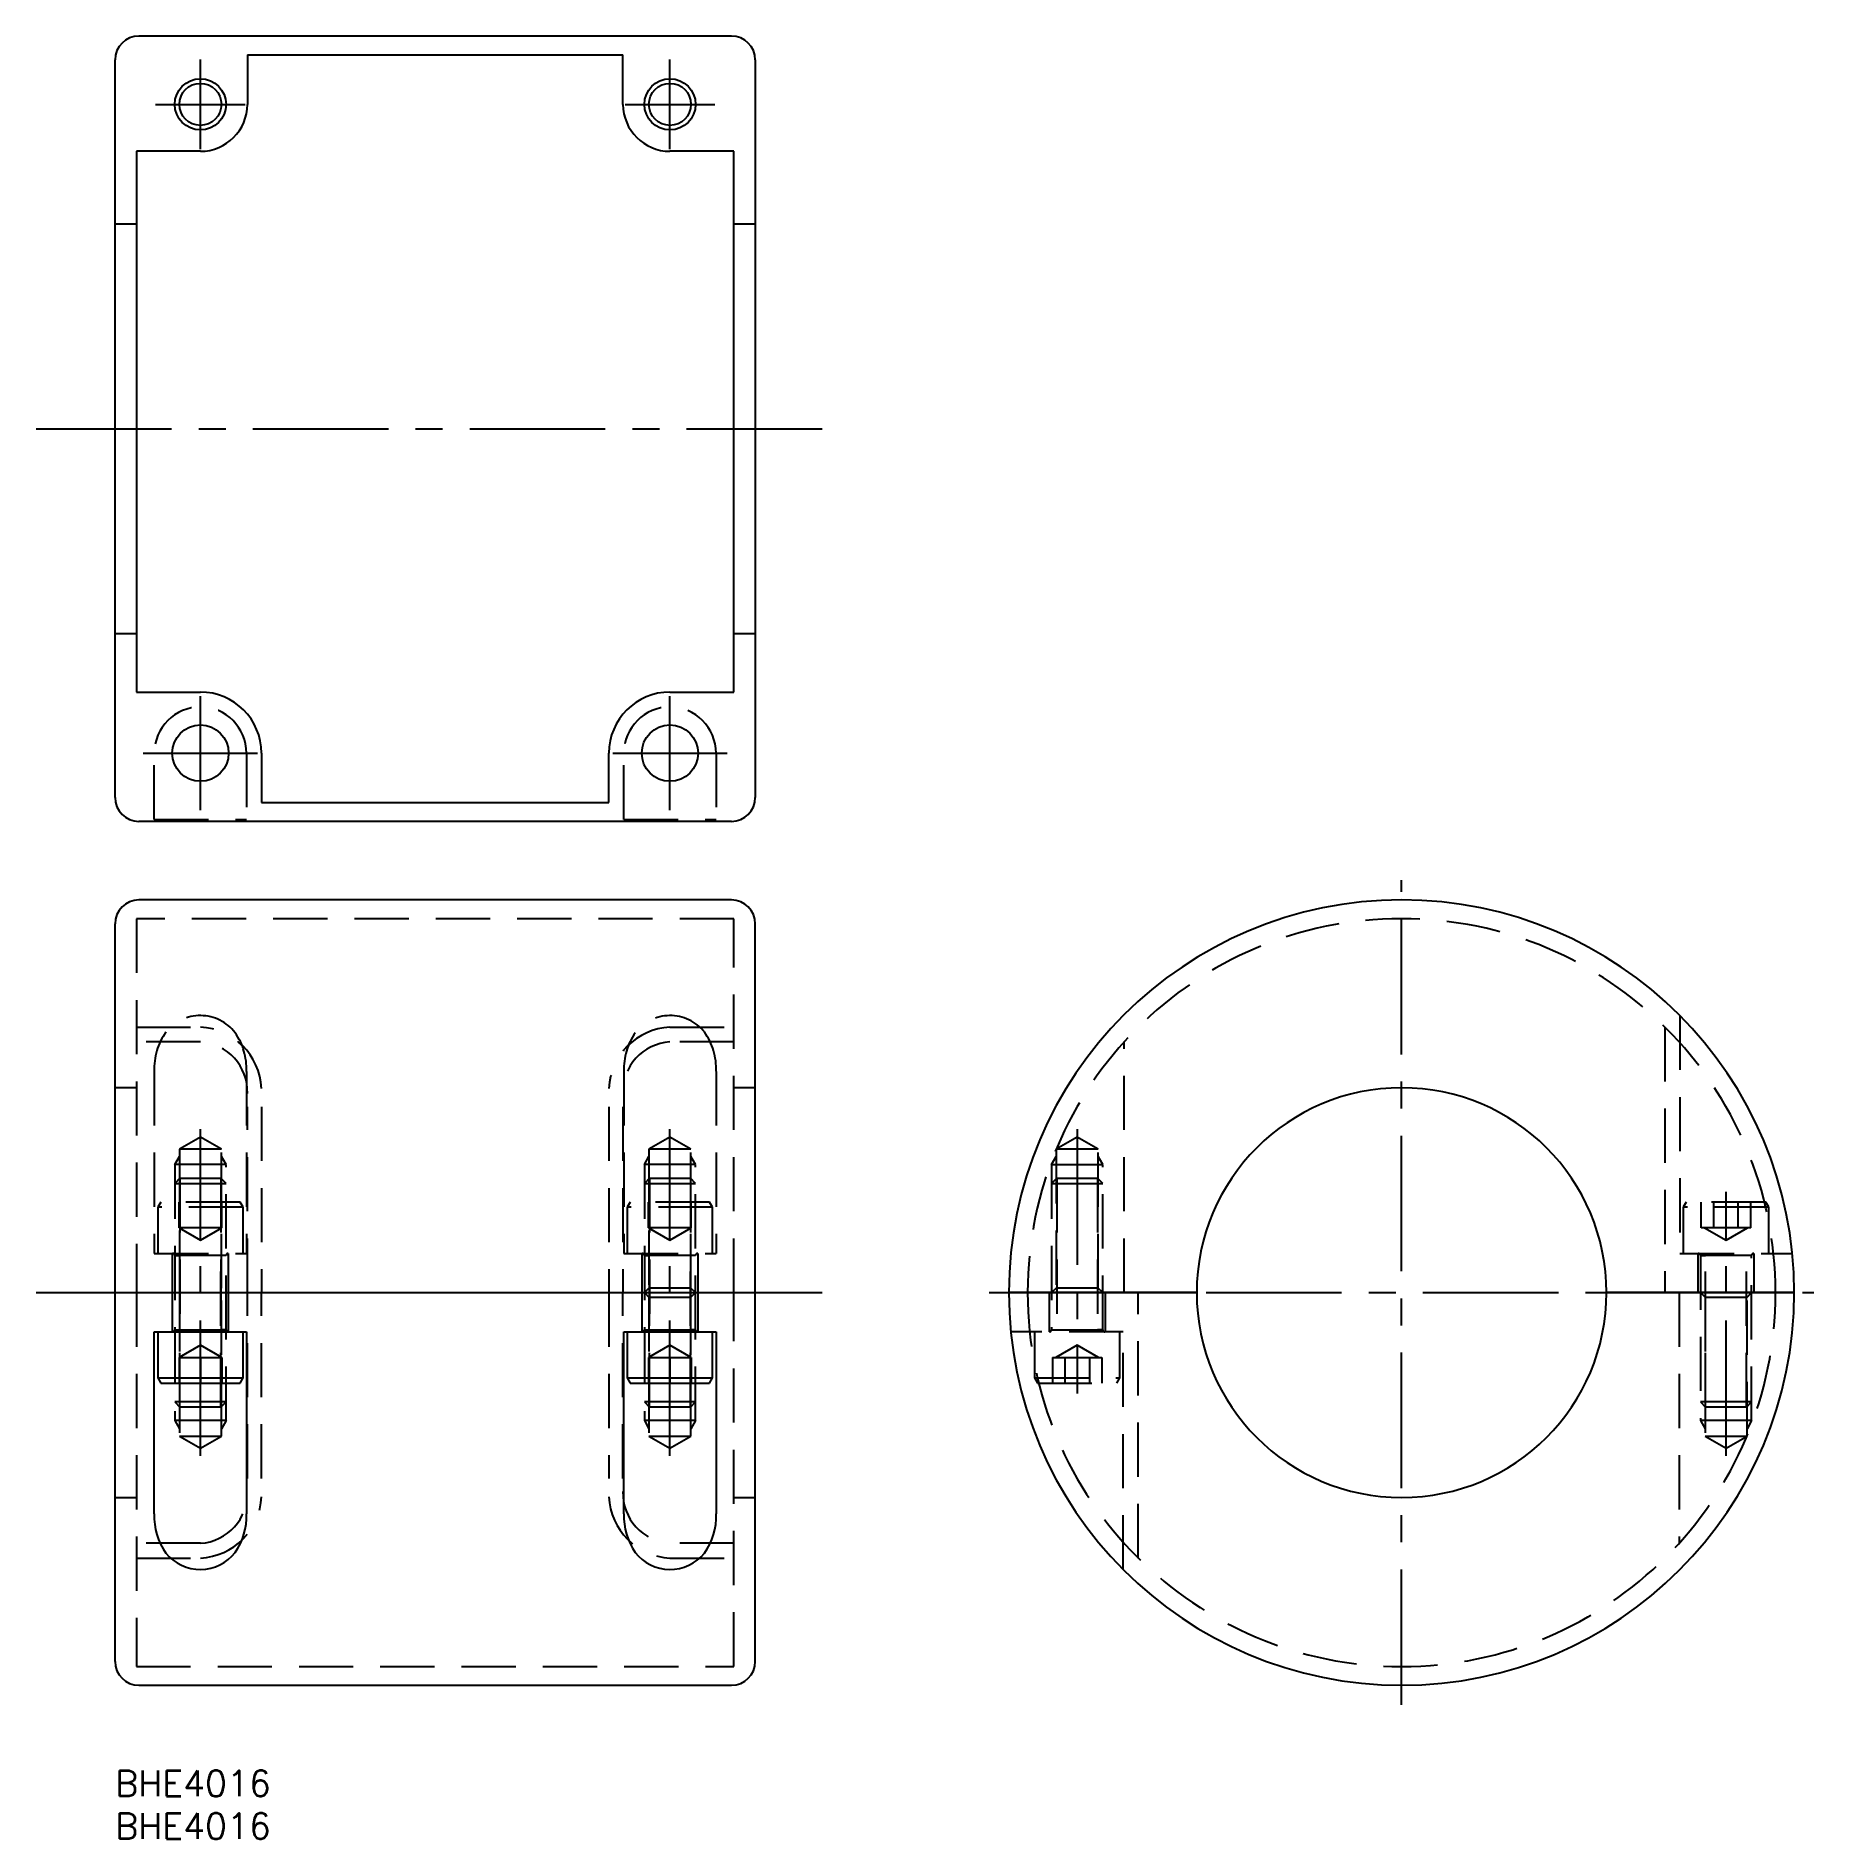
# Model space of a CAD drawing. Extents: x -9 to 199, y -8 to 203.
import ezdxf

# ---------------------------------------------------------------- set-up
doc = ezdxf.new("R2010")
doc.units = 0
doc.header["$LTSCALE"] = 0.5
doc.linetypes.add('CENTER', pattern=[50.8, 31.75, -6.35, 6.35, -6.35])
doc.linetypes.add('DASHED', pattern=[19.05, 12.7, -6.35])
for name, color, linetype in [('MSM_CENTER', 1, 'CENTER'), ('MSM_CONTINUOUS', 7, 'CONTINUOUS'), ('MSM_DASHED', 4, 'DASHED'), ('MSM_NARROW', 5, 'CONTINUOUS'), ('MSM_PART_NUMBER', 7, 'CONTINUOUS')]:
    doc.layers.add(name, color=color, linetype=linetype)
doc.styles.get("Standard").update_dxf_attribs({"font": 'txt.shx', "height": 3, "bigfont": 'bigfont.shx'})

msp = doc.modelspace()

# ---------------------------------------------------------------- linework, layer by layer
at = {"layer": 'MSM_CENTER'}
for p, q in [((10, 189.95), (10, 200.45)), ((65, 189.95), (65, 200.45)), ((4.75, 195.2), (15.25, 195.2)), ((59.75, 195.2), (70.25, 195.2)), ((-9.25, 157.2), (84.25, 157.2)), ((10, 112.51), (10, 125.89)), ((65, 112.51), (65, 125.89)), ((3.31, 119.2), (16.69, 119.2)), ((58.31, 119.2), (71.69, 119.2)), ((150.7, 7.7), (150.7, 104.3)), ((10, 36.87), (10, 75.13)), ((65, 36.87), (65, 75.13)), ((112.7, 75.13), (112.7, 44.2)), ((188.7, 36.87), (188.7, 67.8)), ((-9.25, 56), (84.25, 56)), ((102.4, 56), (199, 56))]:
    msp.add_line(p, q, dxfattribs=at)
at = {"layer": 'MSM_CONTINUOUS'}
for p, q in [((72.2, 203.2), (2.8, 203.2)), ((15.5, 201), (15.5, 195.2)), ((15.5, 201), (59.5, 201)), ((59.5, 195.2), (59.5, 201)), ((0, 114), (0, 200.4)), ((75, 200.4), (75, 114)), ((10, 189.7), (2.5, 189.7)), ((2.5, 189.7), (2.5, 126.35)), ((72.5, 189.7), (65, 189.7)), ((72.5, 126.35), (72.5, 189.7)), ((0, 181.2), (2.5, 181.2)), ((72.5, 181.2), (75, 181.2)), ((0, 133.2), (2.5, 133.2)), ((72.5, 133.2), (75, 133.2)), ((2.5, 126.35), (10, 126.35)), ((65, 126.35), (72.5, 126.35)), ((17.15, 119.2), (17.15, 113.4)), ((57.85, 113.4), (57.85, 119.2)), ((17.15, 113.4), (57.85, 113.4)), ((72.2, 111.2), (2.8, 111.2)), ((72.2, 102), (2.8, 102)), ((0, 56), (0, 99.2)), ((75, 56), (75, 99.2)), ((0, 12.8), (0, 56)), ((0, 56), (75, 56)), ((75, 12.8), (75, 56)), ((126.7, 56), (104.7, 56)), ((104.7, 56), (126.7, 56)), ((174.7, 56), (196.7, 56)), ((196.7, 56), (174.7, 56)), ((4.6, 30.08), (4.6, 51.4)), ((4.6, 51.4), (15.4, 51.4)), ((5, 51.4), (5, 46)), ((15, 46), (15, 51.4)), ((15.4, 51.4), (15.4, 30.08)), ((59.6, 30.08), (59.6, 51.4)), ((59.6, 51.4), (70.4, 51.4)), ((60, 51.4), (60, 46)), ((70, 46), (70, 51.4)), ((70.4, 51.4), (70.4, 30.08)), ((5, 46), (5.35, 45.4)), ((5, 46), (15, 46)), ((5.35, 45.4), (14.65, 45.4)), ((14.65, 45.4), (15, 46)), ((60, 46), (60.35, 45.4)), ((60, 46), (70, 46)), ((60.35, 45.4), (69.65, 45.4)), ((69.65, 45.4), (70, 46)), ((2.8, 10), (72.2, 10))]:
    msp.add_line(p, q, dxfattribs=at)
for centre, radius in [((10, 195.2), 2.46), ((65, 195.2), 2.46), ((10, 119.2), 3.3), ((65, 119.2), 3.3)]:
    msp.add_circle(centre, radius, dxfattribs=at)
for centre, radius, start, end in [((2.8, 200.4), 2.8, 90, 180), ((72.2, 200.4), 2.8, 0, 90), ((10, 195.2), 5.5, 270, 0), ((65, 195.2), 5.5, 180, 270), ((10, 119.2), 7.15, 0, 90), ((65, 119.2), 7.15, 90, 180), ((2.8, 114), 2.8, 180, 270), ((72.2, 114), 2.8, 270, 0), ((2.8, 99.2), 2.8, 90, 180), ((72.2, 99.2), 2.8, 0, 90), ((150.7, 56), 46, 0, 180), ((150.7, 56), 24, 0, 180), ((150.7, 56), 46, 180, 0), ((150.7, 56), 24, 180, 0), ((11.92, 29.74), 7.33, 177.3925, 215.6324), ((7.89, 29.81), 7.51, 325.5239, 2.0535), ((67.11, 29.81), 7.51, 177.9465, 214.4761), ((63.08, 29.74), 7.33, 324.3676, 2.6075), ((9.99, 28.75), 5.19, 219.0617, 322.0698), ((65.01, 28.75), 5.19, 217.9302, 320.9383), ((2.8, 12.8), 2.8, 180, 270), ((72.2, 12.8), 2.8, 270, 0)]:
    msp.add_arc(centre, radius, start, end, dxfattribs=at)
at = {"layer": 'MSM_DASHED'}
for p, q in [((4.6, 111.43), (4.6, 119.2)), ((15.4, 119.2), (15.4, 111.43)), ((59.6, 111.43), (59.6, 119.2)), ((70.4, 119.2), (70.4, 111.43)), ((4.6, 111.43), (15.4, 111.43)), ((59.6, 111.43), (70.4, 111.43)), ((2.5, 99.8), (2.5, 56)), ((72.5, 99.8), (2.5, 99.8)), ((72.5, 56), (72.5, 99.8)), ((2.5, 87.09), (10, 87.09)), ((65, 87.09), (72.5, 87.09)), ((181.55, 87.09), (181.55, 56)), ((183.3, 88.44), (183.3, 60.6)), ((10, 85.36), (2.5, 85.36)), ((72.5, 85.36), (65, 85.36)), ((118.2, 56), (118.2, 85.36)), ((4.6, 81.92), (4.6, 60.6)), ((15.4, 81.92), (15.4, 60.6)), ((59.6, 81.92), (59.6, 60.6)), ((70.4, 81.92), (70.4, 60.6)), ((2.5, 80), (0, 80)), ((75, 80), (72.5, 80)), ((15.5, 56), (15.5, 77.78)), ((17.15, 77.78), (17.15, 56)), ((57.85, 77.78), (57.85, 56)), ((59.5, 77.78), (59.5, 56)), ((10, 74.22), (7.54, 72.8)), ((12.46, 72.8), (10, 74.22)), ((65, 74.22), (62.54, 72.8)), ((67.46, 72.8), (65, 74.22)), ((112.7, 74.22), (110.24, 72.8)), ((115.16, 72.8), (112.7, 74.22)), ((7, 71), (7.54, 71.94)), ((7.54, 72.8), (7.54, 56.54)), ((12.46, 72.8), (7.54, 72.8)), ((12.46, 56.54), (12.46, 72.8)), ((13, 71), (12.46, 71.94)), ((62, 71), (62.54, 71.94)), ((62.54, 72.8), (62.54, 56.54)), ((67.46, 72.8), (62.54, 72.8)), ((67.46, 56.54), (67.46, 72.8)), ((68, 71), (67.46, 71.94)), ((109.7, 71), (110.24, 71.94)), ((115.16, 72.8), (110.24, 72.8)), ((110.24, 72.8), (110.24, 56.54)), ((115.16, 56.54), (115.16, 72.8)), ((115.7, 71), (115.16, 71.94)), ((7, 71), (7, 51.65)), ((13, 71), (7, 71)), ((13, 51.65), (13, 71)), ((62, 71), (62, 51.65)), ((68, 71), (62, 71)), ((68, 51.65), (68, 71)), ((109.7, 71), (109.7, 51.65)), ((109.7, 71), (115.7, 71)), ((115.7, 51.65), (115.7, 71)), ((7.61, 69.4), (7, 68.79)), ((7, 68.79), (13, 68.79)), ((7.61, 69.4), (12.39, 69.4)), ((7.61, 69.4), (7.61, 51.65)), ((13, 68.79), (12.39, 69.4)), ((12.39, 69.4), (12.39, 51.65)), ((62.61, 69.4), (62, 68.79)), ((62, 68.79), (68, 68.79)), ((62.61, 69.4), (67.39, 69.4)), ((62.61, 69.4), (62.61, 51.65)), ((68, 68.79), (67.39, 69.4)), ((67.39, 69.4), (67.39, 51.65)), ((110.31, 69.4), (109.7, 68.79)), ((109.7, 68.79), (115.7, 68.79)), ((110.31, 69.4), (115.09, 69.4)), ((110.31, 69.4), (110.31, 51.65)), ((110.31, 69.4), (110.31, 51.65)), ((115.7, 68.79), (115.09, 69.4)), ((115.09, 69.4), (115.09, 51.65)), ((115.09, 69.4), (115.09, 51.65)), ((5.35, 66.6), (5, 66)), ((5, 66), (5, 60.6)), ((15, 66), (5, 66)), ((14.65, 66.6), (5.35, 66.6)), ((7.5, 63.6), (7.5, 66.6)), ((12.5, 63.6), (12.5, 66.6)), ((15, 66), (14.65, 66.6)), ((15, 60.6), (15, 66)), ((60.35, 66.6), (60, 66)), ((60, 66), (60, 60.6)), ((70, 66), (60, 66)), ((69.65, 66.6), (60.35, 66.6)), ((62.5, 63.6), (62.5, 66.6)), ((67.5, 63.6), (67.5, 66.6)), ((70, 66), (69.65, 66.6)), ((70, 60.6), (70, 66)), ((184.05, 66.6), (183.7, 66)), ((183.7, 66), (183.7, 60.6)), ((193.7, 66), (183.7, 66)), ((193.35, 66.6), (184.05, 66.6)), ((185.81, 63.6), (185.81, 66.6)), ((187.26, 63.6), (187.26, 66.6)), ((190.14, 63.6), (190.14, 66.6)), ((191.59, 63.6), (191.59, 66.6)), ((193.7, 66), (193.35, 66.6)), ((193.7, 60.6), (193.7, 66)), ((7.5, 63.6), (10, 62.16)), ((12.5, 63.6), (7.5, 63.6)), ((10, 62.16), (12.5, 63.6)), ((62.5, 63.6), (65, 62.16)), ((67.5, 63.6), (62.5, 63.6)), ((65, 62.16), (67.5, 63.6)), ((191.59, 63.6), (185.81, 63.6)), ((186.2, 63.6), (188.7, 62.16)), ((188.7, 62.16), (191.2, 63.6)), ((4.6, 60.6), (15.4, 60.6)), ((6.7, 60.6), (6.7, 56)), ((13, 60.35), (7, 60.35)), ((7, 60.35), (7.61, 60.35)), ((7.61, 42.6), (7.61, 60.35)), ((12.39, 42.6), (12.39, 60.35)), ((13, 60.35), (12.39, 60.35)), ((13.3, 56), (13.3, 60.6)), ((59.6, 60.6), (70.4, 60.6)), ((61.7, 60.6), (61.7, 56)), ((68, 60.35), (62, 60.35)), ((62, 60.35), (62.61, 60.35)), ((62.61, 42.6), (62.61, 60.35)), ((67.39, 42.6), (67.39, 60.35)), ((68, 60.35), (67.39, 60.35)), ((68.3, 56), (68.3, 60.6)), ((183.3, 60.6), (196.47, 60.6)), ((185.4, 60.6), (185.4, 56)), ((185.7, 60.35), (185.7, 41)), ((191.7, 60.35), (185.7, 60.35)), ((185.7, 60.35), (186.31, 60.35)), ((185.7, 60.35), (186.31, 60.35)), ((186.31, 42.6), (186.31, 60.35)), ((186.31, 42.6), (186.31, 60.35)), ((191.09, 42.6), (191.09, 60.35)), ((191.7, 60.35), (191.09, 60.35)), ((191.09, 42.6), (191.09, 60.35)), ((191.7, 60.35), (191.09, 60.35)), ((191.7, 41), (191.7, 60.35)), ((192, 56), (192, 60.6)), ((2.5, 56), (2.5, 12.2)), ((6.7, 56), (6.7, 51.4)), ((7.54, 55.46), (7.54, 39.2)), ((12.46, 39.2), (12.46, 55.46)), ((13.3, 51.4), (13.3, 56)), ((15.5, 34.22), (15.5, 56)), ((17.15, 34.22), (17.15, 56)), ((57.85, 56), (57.85, 34.22)), ((59.5, 34.22), (59.5, 56)), ((61.7, 56), (61.7, 51.4)), ((62.54, 56.54), (62, 56)), ((62, 56), (62.54, 55.46)), ((67.46, 56.54), (62.54, 56.54)), ((62.54, 55.46), (62.54, 39.2)), ((62.54, 55.46), (67.46, 55.46)), ((68, 56), (67.46, 56.54)), ((67.46, 55.46), (68, 56)), ((67.46, 39.2), (67.46, 55.46)), ((68.3, 51.4), (68.3, 56)), ((72.5, 12.2), (72.5, 56)), ((109.4, 56), (109.4, 51.4)), ((110.24, 56.54), (109.7, 56)), ((115.16, 56.54), (110.24, 56.54)), ((115.7, 56), (115.16, 56.54)), ((116, 51.4), (116, 56)), ((119.85, 24.91), (119.85, 56)), ((183.2, 56), (183.2, 26.64)), ((185.7, 56), (186.24, 55.46)), ((186.24, 55.46), (186.24, 39.2)), ((186.24, 55.46), (191.16, 55.46)), ((191.16, 55.46), (191.7, 56)), ((191.16, 39.2), (191.16, 55.46)), ((7, 51.65), (7, 41)), ((7, 51.65), (13, 51.65)), ((7, 51.65), (7.61, 51.65)), ((13, 51.65), (12.39, 51.65)), ((13, 41), (13, 51.65)), ((62, 51.65), (62, 41)), ((62, 51.65), (68, 51.65)), ((62, 51.65), (62.61, 51.65)), ((68, 51.65), (67.39, 51.65)), ((68, 41), (68, 51.65)), ((118.1, 51.4), (104.93, 51.4)), ((107.7, 51.4), (107.7, 46)), ((109.7, 51.65), (115.7, 51.65)), ((109.7, 51.65), (110.31, 51.65)), ((109.7, 51.65), (110.31, 51.65)), ((115.7, 51.65), (115.09, 51.65)), ((115.7, 51.65), (115.09, 51.65)), ((117.7, 46), (117.7, 51.4)), ((118.1, 23.56), (118.1, 51.4)), ((10, 49.84), (7.5, 48.4)), ((12.5, 48.4), (10, 49.84)), ((65, 49.84), (62.5, 48.4)), ((67.5, 48.4), (65, 49.84)), ((112.7, 49.84), (110.2, 48.4)), ((115.2, 48.4), (112.7, 49.84)), ((7.5, 48.4), (7.5, 45.4)), ((7.5, 48.4), (12.5, 48.4)), ((10, 48.4), (10, 45.4)), ((12.5, 48.4), (12.5, 45.4)), ((62.5, 48.4), (62.5, 45.4)), ((62.5, 48.4), (67.5, 48.4)), ((65, 48.4), (65, 45.4)), ((67.5, 48.4), (67.5, 45.4)), ((109.81, 48.4), (109.81, 45.4)), ((109.81, 48.4), (115.59, 48.4)), ((111.26, 48.4), (111.26, 45.4)), ((114.14, 48.4), (114.14, 45.4)), ((115.59, 48.4), (115.59, 45.4)), ((107.7, 46), (117.7, 46)), ((107.7, 46), (108.05, 45.4)), ((108.05, 45.4), (117.35, 45.4)), ((117.35, 45.4), (117.7, 46)), ((7, 43.21), (7.61, 42.6)), ((13, 43.21), (7, 43.21)), ((12.39, 42.6), (7.61, 42.6)), ((12.39, 42.6), (13, 43.21)), ((68, 43.21), (62, 43.21)), ((62, 43.21), (62.61, 42.6)), ((67.39, 42.6), (62.61, 42.6)), ((67.39, 42.6), (68, 43.21)), ((191.7, 43.21), (185.7, 43.21)), ((185.7, 43.21), (186.31, 42.6)), ((191.09, 42.6), (186.31, 42.6)), ((191.09, 42.6), (191.7, 43.21)), ((13, 41), (7, 41)), ((7, 41), (7.54, 40.06)), ((13, 41), (12.46, 40.06)), ((68, 41), (62, 41)), ((62, 41), (62.54, 40.06)), ((68, 41), (67.46, 40.06)), ((191.7, 41), (185.7, 41)), ((185.7, 41), (186.24, 40.06)), ((191.7, 41), (191.16, 40.06)), ((7.54, 39.2), (10, 37.78)), ((7.54, 39.2), (12.46, 39.2)), ((10, 37.78), (12.46, 39.2)), ((62.54, 39.2), (65, 37.78)), ((62.54, 39.2), (67.46, 39.2)), ((65, 37.78), (67.46, 39.2)), ((186.24, 39.2), (191.16, 39.2)), ((186.24, 39.2), (188.7, 37.78)), ((188.7, 37.78), (191.16, 39.2)), ((0, 32), (2.5, 32)), ((72.5, 32), (75, 32)), ((10, 26.64), (2.5, 26.64)), ((72.5, 26.64), (65, 26.64)), ((2.5, 24.91), (10, 24.91)), ((65, 24.91), (72.5, 24.91)), ((2.5, 12.2), (72.5, 12.2))]:
    msp.add_line(p, q, dxfattribs=at)
for centre, radius, start, end in [((10, 119.2), 5.4, 0, 180), ((65, 119.2), 5.4, 0, 180), ((150.7, 56), 43.8, 0, 180), ((9.99, 83.26), 5.19, 37.9302, 140.9383), ((9.65, 79.6), 7.5, 2.411, 87.3611), ((65.35, 79.6), 7.5, 92.6389, 177.589), ((65.01, 83.26), 5.19, 39.0617, 142.0698), ((11.92, 82.26), 7.33, 144.3676, 182.6075), ((9.62, 79.49), 5.89, 358.3254, 86.2569), ((7.89, 82.19), 7.51, 357.9465, 34.4761), ((65.38, 79.49), 5.89, 93.7431, 181.6746), ((67.11, 82.19), 7.51, 145.5239, 182.0535), ((63.08, 82.26), 7.33, 357.3925, 35.6324), ((6.75, 60.35), 0.25, 0, 90), ((13.25, 60.35), 0.25, 90, 180), ((61.75, 60.35), 0.25, 0, 90), ((68.25, 60.35), 0.25, 90, 180), ((185.45, 60.35), 0.25, 0, 90), ((191.95, 60.35), 0.25, 90, 180), ((150.7, 56), 43.8, 180, 0), ((6.75, 51.65), 0.25, 270, 0), ((13.25, 51.65), 0.25, 180, 270), ((61.75, 51.65), 0.25, 270, 0), ((68.25, 51.65), 0.25, 180, 270), ((109.45, 51.65), 0.25, 270, 0), ((115.95, 51.65), 0.25, 180, 270), ((9.62, 32.51), 5.89, 273.7431, 1.6746), ((9.65, 32.4), 7.5, 272.6389, 357.589), ((65.35, 32.4), 7.5, 182.411, 267.3611), ((65.38, 32.51), 5.89, 178.3254, 266.2569)]:
    msp.add_arc(centre, radius, start, end, dxfattribs=at)
at = {"layer": 'MSM_NARROW'}
for centre in [(10, 195.2), (65, 195.2)]:
    msp.add_circle(centre, 3, dxfattribs=at)

# ---------------------------------------------------------------- texts
at = {"layer": 'MSM_PART_NUMBER'}
for p in [(0, -3), (0, -8)]:
    msp.add_text('BHE4016', height=3, dxfattribs=at).set_placement(p)

doc.saveas('drawing.dxf')
